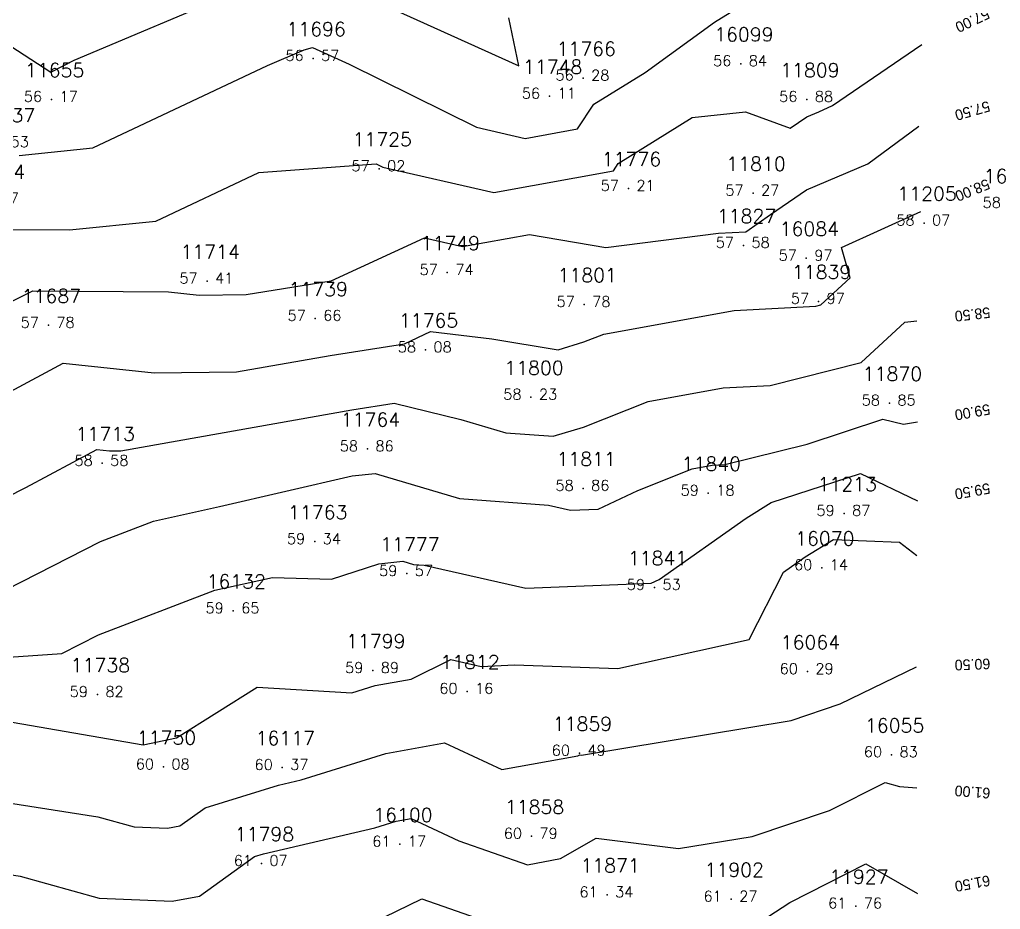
# Model space of a CAD drawing. Header units: millimetres. Extents: x 1412565 to 1412813, y 4931476 to 4931699.
# Drawn here: x 1412610.11 to 1412628.52, y 4931597.6 to 4931614.3 of the extents above; entities that cross this region are included whole.
import ezdxf
from ezdxf.enums import TextEntityAlignment as Align

# ---------------------------------------------------------------- set-up
doc = ezdxf.new("R2010")
doc.units = ezdxf.units.MM
for name, color, linetype in [('CIVIL', 50, 'Continuous'), ('CIVIL-DRAW', 80, 'Continuous'), ('CIVIL-NONAME', 130, 'Continuous'), ('CIVIL-TEXT', 240, 'Continuous'), ('CIVIL-Z', 50, 'Continuous'), ('Tcontours0', 7, 'Continuous'), ('Tcontours1', 7, 'Continuous'), ('Tcontours2', 7, 'Continuous')]:
    doc.layers.add(name, color=color, linetype=linetype)
doc.styles.add('CIVILCADMAIN', font='TXT.SHX')
doc.styles.add('MAVAT_HebTXT', font='hebtxt.shx')
doc.styles.get("Standard").update_dxf_attribs({"font": 'arial.ttf'})

# ---------------------------------------------------------------- blocks, each defined once
blk = doc.blocks.new('CIVIL-ZZ')
at = {"layer": 'CIVIL-DRAW'}
blk.add_point((0, 0), dxfattribs=at)
at = {"layer": 'CIVIL-NONAME'}
blk.add_attdef('NAME', text='', height=1.8, dxfattribs=at).set_placement((0, 2.1), align=Align.CENTER)
at = {"layer": 'CIVIL-TEXT', "flags": 8}
blk.add_attdef('TEXT', text='', height=2, dxfattribs=at).set_placement((0.2, -3.3), align=Align.CENTER)
at = {"layer": 'CIVIL-Z'}
blk.add_attdef('Z1', text='', height=1.6, dxfattribs=at).set_placement((-0.75, -0.225), align=Align.RIGHT)
blk.add_attdef('Z2', (0.75, -0.225), '', height=1.6, dxfattribs=at)

msp = doc.modelspace()

# ---------------------------------------------------------------- linework, layer by layer
at = {"layer": 'Tcontours0', "elevation": 60}
msp.add_lwpolyline([(1412609.824, 4931601.138), (1412612.428, 4931600.688), (1412613.054, 4931600.815), (1412614.567, 4931601.771), (1412616.35, 4931601.663), (1412616.784, 4931601.8), (1412617.461, 4931601.921), (1412618.204, 4931602.289), (1412618.778, 4931602.159), (1412619.404, 4931602.185), (1412621.34, 4931602.117), (1412623.805, 4931602.663), (1412624.449, 4931603.925), (1412624.859, 4931604.214), (1412625.388, 4931604.539), (1412626.627, 4931604.492), (1412626.953, 4931604.24)], dxfattribs=at)
at = {"layer": 'Tcontours1'}
for points, elevation in [([(1412615.527, 4931615.217), (1412619.484, 4931613.43), (1412619.293, 4931614.328)], 56), ([(1412589.013, 4931607.431), (1412590.188, 4931607.738), (1412592.456, 4931608.556), (1412593.339, 4931609.289), (1412594.296, 4931609.834), (1412596.203, 4931609.91), (1412596.651, 4931609.945), (1412597.415, 4931610.185), (1412599.224, 4931610.648), (1412599.907, 4931611.048), (1412600.856, 4931612.214), (1412602.535, 4931611.946), (1412603.051, 4931611.938), (1412605.122, 4931612.411), (1412605.157, 4931612.427), (1412605.176, 4931612.439), (1412607.081, 4931613.385), (1412608.076, 4931614.069), (1412608.593, 4931614.278), (1412609.08, 4931614.356), (1412610.699, 4931613.312), (1412611.134, 4931613.535), (1412614.259, 4931614.856)], 56), ([(1412609.839, 4931610.359), (1412611.048, 4931610.351), (1412612.665, 4931610.517), (1412614.601, 4931611.43), (1412616.805, 4931611.592), (1412616.93, 4931611.53), (1412619.012, 4931611.053), (1412621.257, 4931611.46), (1412621.348, 4931611.597), (1412622.738, 4931612.458), (1412623.736, 4931612.566), (1412624.579, 4931612.258), (1412624.889, 4931612.472), (1412625.112, 4931612.566), (1412625.373, 4931612.687), (1412627.051, 4931613.829)], 57), ([(1412609.941, 4931607.32), (1412610.928, 4931607.848), (1412612.637, 4931607.665), (1412614.182, 4931607.685), (1412615.938, 4931607.996), (1412617.336, 4931608.212), (1412617.826, 4931608.441), (1412618.973, 4931608.308), (1412620.221, 4931608.099), (1412620.706, 4931608.247), (1412621.076, 4931608.394), (1412623.527, 4931608.839), (1412625.059, 4931608.921), (1412625.155, 4931608.945), (1412625.704, 4931609.451), (1412625.543, 4931610.018), (1412627.028, 4931610.699)], 58), ([(1412609.854, 4931603.596), (1412611.63, 4931604.5), (1412612.626, 4931604.883), (1412613.865, 4931605.158), (1412616.351, 4931605.733), (1412616.786, 4931605.779), (1412618.371, 4931605.308), (1412620.037, 4931605.185), (1412620.455, 4931605.09), (1412620.97, 4931605.111), (1412621.718, 4931605.461), (1412622.74, 4931605.865), (1412623.114, 4931605.933), (1412623.348, 4931605.946), (1412624.895, 4931606.332), (1412626.315, 4931606.796), (1412626.707, 4931606.702), (1412626.966, 4931606.747)], 59), ([(1412608.568, 4931598.465), (1412610.119, 4931598.223), (1412611.606, 4931597.811), (1412612.972, 4931597.75), (1412613.486, 4931597.848), (1412614.52, 4931598.588), (1412614.689, 4931598.64), (1412616.78, 4931599.126), (1412617.182, 4931599.253), (1412617.462, 4931599.303), (1412618.355, 4931598.887), (1412619.646, 4931598.436), (1412620.262, 4931598.55), (1412620.932, 4931598.934), (1412622.483, 4931598.738), (1412623.864, 4931598.966), (1412625.317, 4931599.453), (1412626.358, 4931599.981), (1412626.632, 4931599.904), (1412626.953, 4931599.88)], 61)]:
    msp.add_lwpolyline(points, dxfattribs=dict(at, elevation=elevation))
at = {"layer": 'Tcontours2'}
for points, elevation in [([(1412610.099, 4931611.749), (1412611.487, 4931611.892), (1412614.761, 4931613.435), (1412615.453, 4931613.728), (1412615.609, 4931613.772), (1412616.296, 4931613.462), (1412618.689, 4931612.277), (1412619.601, 4931612.068), (1412620.585, 4931612.247), (1412620.891, 4931612.71), (1412621.853, 4931613.306), (1412623.155, 4931614.25), (1412626.954, 4931616.598)], 56.5), ([(1412608.663, 4931608.36), (1412610.359, 4931609.206), (1412612.905, 4931609.188), (1412613.478, 4931609.127), (1412614.361, 4931609.138), (1412615.96, 4931609.393), (1412617.713, 4931610.2), (1412618.423, 4931610.037), (1412619.68, 4931610.265), (1412621.118, 4931610.021), (1412623.233, 4931610.291), (1412623.746, 4931610.313), (1412624.209, 4931610.639), (1412624.884, 4931611.105), (1412626.036, 4931611.591), (1412626.991, 4931612.297)], 57.5), ([(1412608.808, 4931604.794), (1412610.229, 4931605.518), (1412611.559, 4931606.229), (1412611.795, 4931606.204), (1412612.008, 4931606.207), (1412616.346, 4931606.975), (1412617.143, 4931607.098), (1412618.394, 4931606.794), (1412619.241, 4931606.543), (1412620.13, 4931606.477), (1412620.697, 4931606.65), (1412621.908, 4931607.129), (1412623.321, 4931607.386), (1412624.203, 4931607.433), (1412625.911, 4931607.86), (1412626.732, 4931608.617), (1412626.957, 4931608.646)], 58.5), ([(1412609.719, 4931602.32), (1412610.9, 4931602.397), (1412611.593, 4931602.75), (1412613.775, 4931603.588), (1412614.86, 4931603.829), (1412615.967, 4931603.796), (1412616.853, 4931604.083), (1412617.307, 4931604.131), (1412617.502, 4931604.073), (1412617.706, 4931604.058), (1412619.617, 4931603.624), (1412621.97, 4931603.723), (1412622.117, 4931603.792), (1412623.75, 4931604.943), (1412624.223, 4931605.234), (1412625.898, 4931605.781), (1412626.966, 4931605.263)], 59.5), ([(1412608.62, 4931599.798), (1412611.581, 4931599.336), (1412612.26, 4931599.147), (1412612.884, 4931599.119), (1412613.118, 4931599.164), (1412613.591, 4931599.502), (1412614.968, 4931599.926), (1412615.399, 4931600.026), (1412616.983, 4931600.526), (1412618.086, 4931600.724), (1412619.163, 4931600.222), (1412620.59, 4931600.478), (1412620.626, 4931600.499), (1412620.657, 4931600.495), (1412624.594, 4931601.145), (1412625.514, 4931601.453), (1412626.951, 4931602.153)], 60.5), ([(1412608.656, 4931597.111), (1412610.951, 4931596.475), (1412613.06, 4931596.38), (1412613.841, 4931596.504), (1412614.68, 4931596.575), (1412615.255, 4931596.756), (1412615.87, 4931596.945), (1412616.248, 4931597.108), (1412617.661, 4931597.796), (1412619.469, 4931597.164), (1412620.883, 4931597.426), (1412621.403, 4931597.412), (1412621.727, 4931597.408), (1412623.742, 4931597.188), (1412624.568, 4931597.729), (1412625.997, 4931598.454), (1412626.967, 4931597.895)], 61.5)]:
    msp.add_lwpolyline(points, dxfattribs=dict(at, elevation=elevation))

# ---------------------------------------------------------------- block references
at = {"layer": 'CIVIL'}
ref = msp.add_blockref('CIVIL-ZZ', (1412615.62, 4931613.57, 56.57), dxfattribs=dict(at, xscale=0.2, yscale=0.2))
ref.add_attrib('Z2', '57', (1412615.77, 4931613.525), dxfattribs={"layer": 'CIVIL-Z', "height": 0.2, "style": 'CIVILCADMAIN'})
ref.add_attrib('Z1', '56', (1412615.1, 4931613.525), dxfattribs={"layer": 'CIVIL-Z', "height": 0.2, "style": 'CIVILCADMAIN'})
ref.add_attrib('NAME', '11696', (1412615.12, 4931613.99), dxfattribs={"layer": 'CIVIL-NONAME', "height": 0.26, "style": 'CIVILCADMAIN'})
ref = msp.add_blockref('CIVIL-ZZ', (1412623.65, 4931613.47, 56.84), dxfattribs=dict(at, xscale=0.2, yscale=0.2))
ref.add_attrib('Z2', '84', (1412623.8, 4931613.425), dxfattribs={"layer": 'CIVIL-Z', "height": 0.2, "style": 'CIVILCADMAIN'})
ref.add_attrib('Z1', '56', (1412623.13, 4931613.425), dxfattribs={"layer": 'CIVIL-Z', "height": 0.2, "style": 'CIVILCADMAIN'})
ref.add_attrib('NAME', '16099', (1412623.15, 4931613.89), dxfattribs={"layer": 'CIVIL-NONAME', "height": 0.26, "style": 'CIVILCADMAIN'})
ref = msp.add_blockref('CIVIL-ZZ', (1412620.69, 4931613.2, 56.28), dxfattribs=dict(at, xscale=0.2, yscale=0.2))
ref.add_attrib('Z2', '28', (1412620.84, 4931613.155), dxfattribs={"layer": 'CIVIL-Z', "height": 0.2, "style": 'CIVILCADMAIN'})
ref.add_attrib('Z1', '56', (1412620.17, 4931613.155), dxfattribs={"layer": 'CIVIL-Z', "height": 0.2, "style": 'CIVILCADMAIN'})
ref.add_attrib('NAME', '11766', (1412620.19, 4931613.62), dxfattribs={"layer": 'CIVIL-NONAME', "height": 0.26, "style": 'CIVILCADMAIN'})
ref = msp.add_blockref('CIVIL-ZZ', (1412620.06, 4931612.86, 56.11), dxfattribs=dict(at, xscale=0.2, yscale=0.2))
ref.add_attrib('Z2', '11', (1412620.21, 4931612.815), dxfattribs={"layer": 'CIVIL-Z', "height": 0.2, "style": 'CIVILCADMAIN'})
ref.add_attrib('Z1', '56', (1412619.54, 4931612.815), dxfattribs={"layer": 'CIVIL-Z', "height": 0.2, "style": 'CIVILCADMAIN'})
ref.add_attrib('NAME', '11748', (1412619.56, 4931613.28), dxfattribs={"layer": 'CIVIL-NONAME', "height": 0.26, "style": 'CIVILCADMAIN'})
ref = msp.add_blockref('CIVIL-ZZ', (1412610.71, 4931612.8, 56.17), dxfattribs=dict(at, xscale=0.2, yscale=0.2))
ref.add_attrib('Z2', '17', (1412610.86, 4931612.755), dxfattribs={"layer": 'CIVIL-Z', "height": 0.2, "style": 'CIVILCADMAIN'})
ref.add_attrib('Z1', '56', (1412610.19, 4931612.755), dxfattribs={"layer": 'CIVIL-Z', "height": 0.2, "style": 'CIVILCADMAIN'})
ref.add_attrib('NAME', '11655', (1412610.21, 4931613.22), dxfattribs={"layer": 'CIVIL-NONAME', "height": 0.26, "style": 'CIVILCADMAIN'})
ref = msp.add_blockref('CIVIL-ZZ', (1412624.89, 4931612.8, 56.88), dxfattribs=dict(at, xscale=0.2, yscale=0.2))
ref.add_attrib('Z2', '88', (1412625.04, 4931612.755), dxfattribs={"layer": 'CIVIL-Z', "height": 0.2, "style": 'CIVILCADMAIN'})
ref.add_attrib('Z1', '56', (1412624.37, 4931612.755), dxfattribs={"layer": 'CIVIL-Z', "height": 0.2, "style": 'CIVILCADMAIN'})
ref.add_attrib('NAME', '11809', (1412624.39, 4931613.22), dxfattribs={"layer": 'CIVIL-NONAME', "height": 0.26, "style": 'CIVILCADMAIN'})
ref = msp.add_blockref('CIVIL-ZZ', (1412609.79, 4931611.95, 56.53), dxfattribs=dict(at, xscale=0.2, yscale=0.2))
ref.add_attrib('Z2', '53', (1412609.94, 4931611.905), dxfattribs={"layer": 'CIVIL-Z', "height": 0.2, "style": 'CIVILCADMAIN'})
ref.add_attrib('Z1', '56', (1412609.27, 4931611.905), dxfattribs={"layer": 'CIVIL-Z', "height": 0.2, "style": 'CIVILCADMAIN'})
ref.add_attrib('NAME', '11637', (1412609.29, 4931612.37), dxfattribs={"layer": 'CIVIL-NONAME', "height": 0.26, "style": 'CIVILCADMAIN'})
ref = msp.add_blockref('CIVIL-ZZ', (1412616.86, 4931611.5, 57.02), dxfattribs=dict(at, xscale=0.2, yscale=0.2))
ref.add_attrib('Z2', '02', (1412617.01, 4931611.455), dxfattribs={"layer": 'CIVIL-Z', "height": 0.2, "style": 'CIVILCADMAIN'})
ref.add_attrib('Z1', '57', (1412616.34, 4931611.455), dxfattribs={"layer": 'CIVIL-Z', "height": 0.2, "style": 'CIVILCADMAIN'})
ref.add_attrib('NAME', '11725', (1412616.36, 4931611.92), dxfattribs={"layer": 'CIVIL-NONAME', "height": 0.26, "style": 'CIVILCADMAIN'})
ref = msp.add_blockref('CIVIL-ZZ', (1412621.54, 4931611.13, 57.21), dxfattribs=dict(at, xscale=0.2, yscale=0.2))
ref.add_attrib('Z2', '21', (1412621.69, 4931611.085), dxfattribs={"layer": 'CIVIL-Z', "height": 0.2, "style": 'CIVILCADMAIN'})
ref.add_attrib('Z1', '57', (1412621.02, 4931611.085), dxfattribs={"layer": 'CIVIL-Z', "height": 0.2, "style": 'CIVILCADMAIN'})
ref.add_attrib('NAME', '11776', (1412621.04, 4931611.55), dxfattribs={"layer": 'CIVIL-NONAME', "height": 0.26, "style": 'CIVILCADMAIN'})
ref = msp.add_blockref('CIVIL-ZZ', (1412623.88, 4931611.04, 57.27), dxfattribs=dict(at, xscale=0.2, yscale=0.2))
ref.add_attrib('Z2', '27', (1412624.03, 4931610.995), dxfattribs={"layer": 'CIVIL-Z', "height": 0.2, "style": 'CIVILCADMAIN'})
ref.add_attrib('Z1', '57', (1412623.36, 4931610.995), dxfattribs={"layer": 'CIVIL-Z', "height": 0.2, "style": 'CIVILCADMAIN'})
ref.add_attrib('NAME', '11810', (1412623.38, 4931611.46), dxfattribs={"layer": 'CIVIL-NONAME', "height": 0.26, "style": 'CIVILCADMAIN'})
ref = msp.add_blockref('CIVIL-ZZ', (1412609.6, 4931610.89, 56.77), dxfattribs=dict(at, xscale=0.2, yscale=0.2))
ref.add_attrib('Z2', '77', (1412609.75, 4931610.845), dxfattribs={"layer": 'CIVIL-Z', "height": 0.2, "style": 'CIVILCADMAIN'})
ref.add_attrib('Z1', '56', (1412609.08, 4931610.845), dxfattribs={"layer": 'CIVIL-Z', "height": 0.2, "style": 'CIVILCADMAIN'})
ref.add_attrib('NAME', '11654', (1412609.1, 4931611.31), dxfattribs={"layer": 'CIVIL-NONAME', "height": 0.26, "style": 'CIVILCADMAIN'})
ref = msp.add_blockref('CIVIL-ZZ', (1412628.71, 4931610.81, 58.03), dxfattribs=dict(at, xscale=0.2, yscale=0.2))
ref.add_attrib('Z2', '03', (1412628.86, 4931610.765), dxfattribs={"layer": 'CIVIL-Z', "height": 0.2, "style": 'CIVILCADMAIN'})
ref.add_attrib('Z1', '58', (1412628.19, 4931610.765), dxfattribs={"layer": 'CIVIL-Z', "height": 0.2, "style": 'CIVILCADMAIN'})
ref.add_attrib('NAME', '16065', (1412628.21, 4931611.23), dxfattribs={"layer": 'CIVIL-NONAME', "height": 0.26, "style": 'CIVILCADMAIN'})
ref = msp.add_blockref('CIVIL-ZZ', (1412627.09, 4931610.48, 58.07), dxfattribs=dict(at, xscale=0.2, yscale=0.2))
ref.add_attrib('Z2', '07', (1412627.24, 4931610.435), dxfattribs={"layer": 'CIVIL-Z', "height": 0.2, "style": 'CIVILCADMAIN'})
ref.add_attrib('Z1', '58', (1412626.57, 4931610.435), dxfattribs={"layer": 'CIVIL-Z', "height": 0.2, "style": 'CIVILCADMAIN'})
ref.add_attrib('NAME', '11205', (1412626.59, 4931610.9), dxfattribs={"layer": 'CIVIL-NONAME', "height": 0.26, "style": 'CIVILCADMAIN'})
ref = msp.add_blockref('CIVIL-ZZ', (1412623.7, 4931610.06, 57.58), dxfattribs=dict(at, xscale=0.2, yscale=0.2))
ref.add_attrib('Z2', '58', (1412623.85, 4931610.015), dxfattribs={"layer": 'CIVIL-Z', "height": 0.2, "style": 'CIVILCADMAIN'})
ref.add_attrib('Z1', '57', (1412623.18, 4931610.015), dxfattribs={"layer": 'CIVIL-Z', "height": 0.2, "style": 'CIVILCADMAIN'})
ref.add_attrib('NAME', '11827', (1412623.2, 4931610.48), dxfattribs={"layer": 'CIVIL-NONAME', "height": 0.26, "style": 'CIVILCADMAIN'})
ref = msp.add_blockref('CIVIL-ZZ', (1412624.88, 4931609.82, 57.97), dxfattribs=dict(at, xscale=0.2, yscale=0.2))
ref.add_attrib('Z2', '97', (1412625.03, 4931609.775), dxfattribs={"layer": 'CIVIL-Z', "height": 0.2, "style": 'CIVILCADMAIN'})
ref.add_attrib('Z1', '57', (1412624.36, 4931609.775), dxfattribs={"layer": 'CIVIL-Z', "height": 0.2, "style": 'CIVILCADMAIN'})
ref.add_attrib('NAME', '16084', (1412624.38, 4931610.24), dxfattribs={"layer": 'CIVIL-NONAME', "height": 0.26, "style": 'CIVILCADMAIN'})
ref = msp.add_blockref('CIVIL-ZZ', (1412618.14, 4931609.55, 57.74), dxfattribs=dict(at, xscale=0.2, yscale=0.2))
ref.add_attrib('Z2', '74', (1412618.29, 4931609.505), dxfattribs={"layer": 'CIVIL-Z', "height": 0.2, "style": 'CIVILCADMAIN'})
ref.add_attrib('Z1', '57', (1412617.62, 4931609.505), dxfattribs={"layer": 'CIVIL-Z', "height": 0.2, "style": 'CIVILCADMAIN'})
ref.add_attrib('NAME', '11749', (1412617.64, 4931609.97), dxfattribs={"layer": 'CIVIL-NONAME', "height": 0.26, "style": 'CIVILCADMAIN'})
ref = msp.add_blockref('CIVIL-ZZ', (1412613.63, 4931609.39, 57.41), dxfattribs=dict(at, xscale=0.2, yscale=0.2))
ref.add_attrib('Z2', '41', (1412613.78, 4931609.345), dxfattribs={"layer": 'CIVIL-Z', "height": 0.2, "style": 'CIVILCADMAIN'})
ref.add_attrib('Z1', '57', (1412613.11, 4931609.345), dxfattribs={"layer": 'CIVIL-Z', "height": 0.2, "style": 'CIVILCADMAIN'})
ref.add_attrib('NAME', '11714', (1412613.13, 4931609.81), dxfattribs={"layer": 'CIVIL-NONAME', "height": 0.26, "style": 'CIVILCADMAIN'})
ref = msp.add_blockref('CIVIL-ZZ', (1412625.11, 4931609.01, 57.97), dxfattribs=dict(at, xscale=0.2, yscale=0.2))
ref.add_attrib('Z2', '97', (1412625.26, 4931608.965), dxfattribs={"layer": 'CIVIL-Z', "height": 0.2, "style": 'CIVILCADMAIN'})
ref.add_attrib('Z1', '57', (1412624.59, 4931608.965), dxfattribs={"layer": 'CIVIL-Z', "height": 0.2, "style": 'CIVILCADMAIN'})
ref.add_attrib('NAME', '11839', (1412624.61, 4931609.43), dxfattribs={"layer": 'CIVIL-NONAME', "height": 0.26, "style": 'CIVILCADMAIN'})
ref = msp.add_blockref('CIVIL-ZZ', (1412620.71, 4931608.95, 57.78), dxfattribs=dict(at, xscale=0.2, yscale=0.2))
ref.add_attrib('Z2', '78', (1412620.86, 4931608.905), dxfattribs={"layer": 'CIVIL-Z', "height": 0.2, "style": 'CIVILCADMAIN'})
ref.add_attrib('Z1', '57', (1412620.19, 4931608.905), dxfattribs={"layer": 'CIVIL-Z', "height": 0.2, "style": 'CIVILCADMAIN'})
ref.add_attrib('NAME', '11801', (1412620.21, 4931609.37), dxfattribs={"layer": 'CIVIL-NONAME', "height": 0.26, "style": 'CIVILCADMAIN'})
ref = msp.add_blockref('CIVIL-ZZ', (1412615.66, 4931608.69, 57.66), dxfattribs=dict(at, xscale=0.2, yscale=0.2))
ref.add_attrib('Z2', '66', (1412615.81, 4931608.645), dxfattribs={"layer": 'CIVIL-Z', "height": 0.2, "style": 'CIVILCADMAIN'})
ref.add_attrib('Z1', '57', (1412615.14, 4931608.645), dxfattribs={"layer": 'CIVIL-Z', "height": 0.2, "style": 'CIVILCADMAIN'})
ref.add_attrib('NAME', '11739', (1412615.16, 4931609.11), dxfattribs={"layer": 'CIVIL-NONAME', "height": 0.26, "style": 'CIVILCADMAIN'})
ref = msp.add_blockref('CIVIL-ZZ', (1412610.65, 4931608.56, 57.78), dxfattribs=dict(at, xscale=0.2, yscale=0.2))
ref.add_attrib('Z2', '78', (1412610.8, 4931608.515), dxfattribs={"layer": 'CIVIL-Z', "height": 0.2, "style": 'CIVILCADMAIN'})
ref.add_attrib('Z1', '57', (1412610.13, 4931608.515), dxfattribs={"layer": 'CIVIL-Z', "height": 0.2, "style": 'CIVILCADMAIN'})
ref.add_attrib('NAME', '11687', (1412610.15, 4931608.98), dxfattribs={"layer": 'CIVIL-NONAME', "height": 0.26, "style": 'CIVILCADMAIN'})
ref = msp.add_blockref('CIVIL-ZZ', (1412617.73, 4931608.1, 58.08), dxfattribs=dict(at, xscale=0.2, yscale=0.2))
ref.add_attrib('Z2', '08', (1412617.88, 4931608.055), dxfattribs={"layer": 'CIVIL-Z', "height": 0.2, "style": 'CIVILCADMAIN'})
ref.add_attrib('Z1', '58', (1412617.21, 4931608.055), dxfattribs={"layer": 'CIVIL-Z', "height": 0.2, "style": 'CIVILCADMAIN'})
ref.add_attrib('NAME', '11765', (1412617.23, 4931608.52), dxfattribs={"layer": 'CIVIL-NONAME', "height": 0.26, "style": 'CIVILCADMAIN'})
ref = msp.add_blockref('CIVIL-ZZ', (1412619.71, 4931607.21, 58.23), dxfattribs=dict(at, xscale=0.2, yscale=0.2))
ref.add_attrib('Z2', '23', (1412619.86, 4931607.165), dxfattribs={"layer": 'CIVIL-Z', "height": 0.2, "style": 'CIVILCADMAIN'})
ref.add_attrib('Z1', '58', (1412619.19, 4931607.165), dxfattribs={"layer": 'CIVIL-Z', "height": 0.2, "style": 'CIVILCADMAIN'})
ref.add_attrib('NAME', '11800', (1412619.21, 4931607.63), dxfattribs={"layer": 'CIVIL-NONAME', "height": 0.26, "style": 'CIVILCADMAIN'})
ref = msp.add_blockref('CIVIL-ZZ', (1412626.44, 4931607.1, 58.85), dxfattribs=dict(at, xscale=0.2, yscale=0.2))
ref.add_attrib('Z2', '85', (1412626.59, 4931607.055), dxfattribs={"layer": 'CIVIL-Z', "height": 0.2, "style": 'CIVILCADMAIN'})
ref.add_attrib('Z1', '58', (1412625.92, 4931607.055), dxfattribs={"layer": 'CIVIL-Z', "height": 0.2, "style": 'CIVILCADMAIN'})
ref.add_attrib('NAME', '11870', (1412625.94, 4931607.52), dxfattribs={"layer": 'CIVIL-NONAME', "height": 0.26, "style": 'CIVILCADMAIN'})
ref = msp.add_blockref('CIVIL-ZZ', (1412616.64, 4931606.24, 58.86), dxfattribs=dict(at, xscale=0.2, yscale=0.2))
ref.add_attrib('Z2', '86', (1412616.79, 4931606.195), dxfattribs={"layer": 'CIVIL-Z', "height": 0.2, "style": 'CIVILCADMAIN'})
ref.add_attrib('Z1', '58', (1412616.12, 4931606.195), dxfattribs={"layer": 'CIVIL-Z', "height": 0.2, "style": 'CIVILCADMAIN'})
ref.add_attrib('NAME', '11764', (1412616.14, 4931606.66), dxfattribs={"layer": 'CIVIL-NONAME', "height": 0.26, "style": 'CIVILCADMAIN'})
ref = msp.add_blockref('CIVIL-ZZ', (1412611.66, 4931605.97, 58.58), dxfattribs=dict(at, xscale=0.2, yscale=0.2))
ref.add_attrib('Z2', '58', (1412611.81, 4931605.925), dxfattribs={"layer": 'CIVIL-Z', "height": 0.2, "style": 'CIVILCADMAIN'})
ref.add_attrib('Z1', '58', (1412611.14, 4931605.925), dxfattribs={"layer": 'CIVIL-Z', "height": 0.2, "style": 'CIVILCADMAIN'})
ref.add_attrib('NAME', '11713', (1412611.16, 4931606.39), dxfattribs={"layer": 'CIVIL-NONAME', "height": 0.26, "style": 'CIVILCADMAIN'})
ref = msp.add_blockref('CIVIL-ZZ', (1412620.69, 4931605.5, 58.86), dxfattribs=dict(at, xscale=0.2, yscale=0.2))
ref.add_attrib('Z2', '86', (1412620.84, 4931605.455), dxfattribs={"layer": 'CIVIL-Z', "height": 0.2, "style": 'CIVILCADMAIN'})
ref.add_attrib('Z1', '58', (1412620.17, 4931605.455), dxfattribs={"layer": 'CIVIL-Z', "height": 0.2, "style": 'CIVILCADMAIN'})
ref.add_attrib('NAME', '11811', (1412620.19, 4931605.92), dxfattribs={"layer": 'CIVIL-NONAME', "height": 0.26, "style": 'CIVILCADMAIN'})
ref = msp.add_blockref('CIVIL-ZZ', (1412623.04, 4931605.41, 59.18), dxfattribs=dict(at, xscale=0.2, yscale=0.2))
ref.add_attrib('Z2', '18', (1412623.19, 4931605.365), dxfattribs={"layer": 'CIVIL-Z', "height": 0.2, "style": 'CIVILCADMAIN'})
ref.add_attrib('Z1', '59', (1412622.52, 4931605.365), dxfattribs={"layer": 'CIVIL-Z', "height": 0.2, "style": 'CIVILCADMAIN'})
ref.add_attrib('NAME', '11840', (1412622.54, 4931605.83), dxfattribs={"layer": 'CIVIL-NONAME', "height": 0.26, "style": 'CIVILCADMAIN'})
ref = msp.add_blockref('CIVIL-ZZ', (1412625.59, 4931605.03, 59.87), dxfattribs=dict(at, xscale=0.2, yscale=0.2))
ref.add_attrib('Z2', '87', (1412625.74, 4931604.985), dxfattribs={"layer": 'CIVIL-Z', "height": 0.2, "style": 'CIVILCADMAIN'})
ref.add_attrib('Z1', '59', (1412625.07, 4931604.985), dxfattribs={"layer": 'CIVIL-Z', "height": 0.2, "style": 'CIVILCADMAIN'})
ref.add_attrib('NAME', '11213', (1412625.09, 4931605.45), dxfattribs={"layer": 'CIVIL-NONAME', "height": 0.26, "style": 'CIVILCADMAIN'})
ref = msp.add_blockref('CIVIL-ZZ', (1412615.65, 4931604.5, 59.34), dxfattribs=dict(at, xscale=0.2, yscale=0.2))
ref.add_attrib('Z2', '34', (1412615.8, 4931604.455), dxfattribs={"layer": 'CIVIL-Z', "height": 0.2, "style": 'CIVILCADMAIN'})
ref.add_attrib('Z1', '59', (1412615.13, 4931604.455), dxfattribs={"layer": 'CIVIL-Z', "height": 0.2, "style": 'CIVILCADMAIN'})
ref.add_attrib('NAME', '11763', (1412615.15, 4931604.92), dxfattribs={"layer": 'CIVIL-NONAME', "height": 0.26, "style": 'CIVILCADMAIN'})
ref = msp.add_blockref('CIVIL-ZZ', (1412617.38, 4931603.9, 59.57), dxfattribs=dict(at, xscale=0.2, yscale=0.2))
ref.add_attrib('Z2', '57', (1412617.53, 4931603.855), dxfattribs={"layer": 'CIVIL-Z', "height": 0.2, "style": 'CIVILCADMAIN'})
ref.add_attrib('Z1', '59', (1412616.86, 4931603.855), dxfattribs={"layer": 'CIVIL-Z', "height": 0.2, "style": 'CIVILCADMAIN'})
ref.add_attrib('NAME', '11777', (1412616.88, 4931604.32), dxfattribs={"layer": 'CIVIL-NONAME', "height": 0.26, "style": 'CIVILCADMAIN'})
ref = msp.add_blockref('CIVIL-ZZ', (1412625.17, 4931604.01, 60.14), dxfattribs=dict(at, xscale=0.2, yscale=0.2))
ref.add_attrib('Z2', '14', (1412625.32, 4931603.965), dxfattribs={"layer": 'CIVIL-Z', "height": 0.2, "style": 'CIVILCADMAIN'})
ref.add_attrib('Z1', '60', (1412624.65, 4931603.965), dxfattribs={"layer": 'CIVIL-Z', "height": 0.2, "style": 'CIVILCADMAIN'})
ref.add_attrib('NAME', '16070', (1412624.67, 4931604.43), dxfattribs={"layer": 'CIVIL-NONAME', "height": 0.26, "style": 'CIVILCADMAIN'})
ref = msp.add_blockref('CIVIL-ZZ', (1412622.03, 4931603.64, 59.53), dxfattribs=dict(at, xscale=0.2, yscale=0.2))
ref.add_attrib('Z2', '53', (1412622.18, 4931603.595), dxfattribs={"layer": 'CIVIL-Z', "height": 0.2, "style": 'CIVILCADMAIN'})
ref.add_attrib('Z1', '59', (1412621.51, 4931603.595), dxfattribs={"layer": 'CIVIL-Z', "height": 0.2, "style": 'CIVILCADMAIN'})
ref.add_attrib('NAME', '11841', (1412621.53, 4931604.06), dxfattribs={"layer": 'CIVIL-NONAME', "height": 0.26, "style": 'CIVILCADMAIN'})
ref = msp.add_blockref('CIVIL-ZZ', (1412614.12, 4931603.2, 59.65), dxfattribs=dict(at, xscale=0.2, yscale=0.2))
ref.add_attrib('Z2', '65', (1412614.27, 4931603.155), dxfattribs={"layer": 'CIVIL-Z', "height": 0.2, "style": 'CIVILCADMAIN'})
ref.add_attrib('Z1', '59', (1412613.6, 4931603.155), dxfattribs={"layer": 'CIVIL-Z', "height": 0.2, "style": 'CIVILCADMAIN'})
ref.add_attrib('NAME', '16132', (1412613.62, 4931603.62), dxfattribs={"layer": 'CIVIL-NONAME', "height": 0.26, "style": 'CIVILCADMAIN'})
ref = msp.add_blockref('CIVIL-ZZ', (1412616.74, 4931602.08, 59.89), dxfattribs=dict(at, xscale=0.2, yscale=0.2))
ref.add_attrib('Z2', '89', (1412616.89, 4931602.035), dxfattribs={"layer": 'CIVIL-Z', "height": 0.2, "style": 'CIVILCADMAIN'})
ref.add_attrib('Z1', '59', (1412616.22, 4931602.035), dxfattribs={"layer": 'CIVIL-Z', "height": 0.2, "style": 'CIVILCADMAIN'})
ref.add_attrib('NAME', '11799', (1412616.24, 4931602.5), dxfattribs={"layer": 'CIVIL-NONAME', "height": 0.26, "style": 'CIVILCADMAIN'})
ref = msp.add_blockref('CIVIL-ZZ', (1412624.9, 4931602.06, 60.29), dxfattribs=dict(at, xscale=0.2, yscale=0.2))
ref.add_attrib('Z2', '29', (1412625.05, 4931602.015), dxfattribs={"layer": 'CIVIL-Z', "height": 0.2, "style": 'CIVILCADMAIN'})
ref.add_attrib('Z1', '60', (1412624.38, 4931602.015), dxfattribs={"layer": 'CIVIL-Z', "height": 0.2, "style": 'CIVILCADMAIN'})
ref.add_attrib('NAME', '16064', (1412624.4, 4931602.48), dxfattribs={"layer": 'CIVIL-NONAME', "height": 0.26, "style": 'CIVILCADMAIN'})
ref = msp.add_blockref('CIVIL-ZZ', (1412611.57, 4931601.63, 59.82), dxfattribs=dict(at, xscale=0.2, yscale=0.2))
ref.add_attrib('Z2', '82', (1412611.72, 4931601.585), dxfattribs={"layer": 'CIVIL-Z', "height": 0.2, "style": 'CIVILCADMAIN'})
ref.add_attrib('Z1', '59', (1412611.05, 4931601.585), dxfattribs={"layer": 'CIVIL-Z', "height": 0.2, "style": 'CIVILCADMAIN'})
ref.add_attrib('NAME', '11738', (1412611.07, 4931602.05), dxfattribs={"layer": 'CIVIL-NONAME', "height": 0.26, "style": 'CIVILCADMAIN'})
ref = msp.add_blockref('CIVIL-ZZ', (1412618.51, 4931601.69, 60.16), dxfattribs=dict(at, xscale=0.2, yscale=0.2))
ref.add_attrib('Z2', '16', (1412618.66, 4931601.645), dxfattribs={"layer": 'CIVIL-Z', "height": 0.2, "style": 'CIVILCADMAIN'})
ref.add_attrib('Z1', '60', (1412617.99, 4931601.645), dxfattribs={"layer": 'CIVIL-Z', "height": 0.2, "style": 'CIVILCADMAIN'})
ref.add_attrib('NAME', '11812', (1412618.01, 4931602.11), dxfattribs={"layer": 'CIVIL-NONAME', "height": 0.26, "style": 'CIVILCADMAIN'})
ref = msp.add_blockref('CIVIL-ZZ', (1412620.62, 4931600.53, 60.49), dxfattribs=dict(at, xscale=0.2, yscale=0.2))
ref.add_attrib('Z2', '49', (1412620.77, 4931600.485), dxfattribs={"layer": 'CIVIL-Z', "height": 0.2, "style": 'CIVILCADMAIN'})
ref.add_attrib('Z1', '60', (1412620.1, 4931600.485), dxfattribs={"layer": 'CIVIL-Z', "height": 0.2, "style": 'CIVILCADMAIN'})
ref.add_attrib('NAME', '11859', (1412620.12, 4931600.95), dxfattribs={"layer": 'CIVIL-NONAME', "height": 0.26, "style": 'CIVILCADMAIN'})
ref = msp.add_blockref('CIVIL-ZZ', (1412626.48, 4931600.5, 60.83), dxfattribs=dict(at, xscale=0.2, yscale=0.2))
ref.add_attrib('Z2', '83', (1412626.63, 4931600.455), dxfattribs={"layer": 'CIVIL-Z', "height": 0.2, "style": 'CIVILCADMAIN'})
ref.add_attrib('Z1', '60', (1412625.96, 4931600.455), dxfattribs={"layer": 'CIVIL-Z', "height": 0.2, "style": 'CIVILCADMAIN'})
ref.add_attrib('NAME', '16055', (1412625.98, 4931600.92), dxfattribs={"layer": 'CIVIL-NONAME', "height": 0.26, "style": 'CIVILCADMAIN'})
ref = msp.add_blockref('CIVIL-ZZ', (1412612.81, 4931600.27, 60.08), dxfattribs=dict(at, xscale=0.2, yscale=0.2))
ref.add_attrib('Z2', '08', (1412612.96, 4931600.225), dxfattribs={"layer": 'CIVIL-Z', "height": 0.2, "style": 'CIVILCADMAIN'})
ref.add_attrib('Z1', '60', (1412612.29, 4931600.225), dxfattribs={"layer": 'CIVIL-Z', "height": 0.2, "style": 'CIVILCADMAIN'})
ref.add_attrib('NAME', '11750', (1412612.31, 4931600.69), dxfattribs={"layer": 'CIVIL-NONAME', "height": 0.26, "style": 'CIVILCADMAIN'})
ref = msp.add_blockref('CIVIL-ZZ', (1412615.04, 4931600.26, 60.37), dxfattribs=dict(at, xscale=0.2, yscale=0.2))
ref.add_attrib('Z2', '37', (1412615.19, 4931600.215), dxfattribs={"layer": 'CIVIL-Z', "height": 0.2, "style": 'CIVILCADMAIN'})
ref.add_attrib('Z1', '60', (1412614.52, 4931600.215), dxfattribs={"layer": 'CIVIL-Z', "height": 0.2, "style": 'CIVILCADMAIN'})
ref.add_attrib('NAME', '16117', (1412614.54, 4931600.68), dxfattribs={"layer": 'CIVIL-NONAME', "height": 0.26, "style": 'CIVILCADMAIN'})
ref = msp.add_blockref('CIVIL-ZZ', (1412619.72, 4931598.97, 60.79), dxfattribs=dict(at, xscale=0.2, yscale=0.2))
ref.add_attrib('Z2', '79', (1412619.87, 4931598.925), dxfattribs={"layer": 'CIVIL-Z', "height": 0.2, "style": 'CIVILCADMAIN'})
ref.add_attrib('Z1', '60', (1412619.2, 4931598.925), dxfattribs={"layer": 'CIVIL-Z', "height": 0.2, "style": 'CIVILCADMAIN'})
ref.add_attrib('NAME', '11858', (1412619.22, 4931599.39), dxfattribs={"layer": 'CIVIL-NONAME', "height": 0.26, "style": 'CIVILCADMAIN'})
ref = msp.add_blockref('CIVIL-ZZ', (1412617.25, 4931598.82, 61.17), dxfattribs=dict(at, xscale=0.2, yscale=0.2))
ref.add_attrib('Z2', '17', (1412617.4, 4931598.775), dxfattribs={"layer": 'CIVIL-Z', "height": 0.2, "style": 'CIVILCADMAIN'})
ref.add_attrib('Z1', '61', (1412616.73, 4931598.775), dxfattribs={"layer": 'CIVIL-Z', "height": 0.2, "style": 'CIVILCADMAIN'})
ref.add_attrib('NAME', '16100', (1412616.75, 4931599.24), dxfattribs={"layer": 'CIVIL-NONAME', "height": 0.26, "style": 'CIVILCADMAIN'})
ref = msp.add_blockref('CIVIL-ZZ', (1412614.65, 4931598.46, 61.07), dxfattribs=dict(at, xscale=0.2, yscale=0.2))
ref.add_attrib('Z2', '07', (1412614.8, 4931598.415), dxfattribs={"layer": 'CIVIL-Z', "height": 0.2, "style": 'CIVILCADMAIN'})
ref.add_attrib('Z1', '61', (1412614.13, 4931598.415), dxfattribs={"layer": 'CIVIL-Z', "height": 0.2, "style": 'CIVILCADMAIN'})
ref.add_attrib('NAME', '11798', (1412614.15, 4931598.88), dxfattribs={"layer": 'CIVIL-NONAME', "height": 0.26, "style": 'CIVILCADMAIN'})
ref = msp.add_blockref('CIVIL-ZZ', (1412621.14, 4931597.87, 61.34), dxfattribs=dict(at, xscale=0.2, yscale=0.2))
ref.add_attrib('Z2', '34', (1412621.29, 4931597.825), dxfattribs={"layer": 'CIVIL-Z', "height": 0.2, "style": 'CIVILCADMAIN'})
ref.add_attrib('Z1', '61', (1412620.62, 4931597.825), dxfattribs={"layer": 'CIVIL-Z', "height": 0.2, "style": 'CIVILCADMAIN'})
ref.add_attrib('NAME', '11871', (1412620.64, 4931598.29), dxfattribs={"layer": 'CIVIL-NONAME', "height": 0.26, "style": 'CIVILCADMAIN'})
ref = msp.add_blockref('CIVIL-ZZ', (1412623.47, 4931597.79, 61.27), dxfattribs=dict(at, xscale=0.2, yscale=0.2))
ref.add_attrib('Z2', '27', (1412623.62, 4931597.745), dxfattribs={"layer": 'CIVIL-Z', "height": 0.2, "style": 'CIVILCADMAIN'})
ref.add_attrib('Z1', '61', (1412622.95, 4931597.745), dxfattribs={"layer": 'CIVIL-Z', "height": 0.2, "style": 'CIVILCADMAIN'})
ref.add_attrib('NAME', '11902', (1412622.97, 4931598.21), dxfattribs={"layer": 'CIVIL-NONAME', "height": 0.26, "style": 'CIVILCADMAIN'})
ref = msp.add_blockref('CIVIL-ZZ', (1412625.81, 4931597.66, 61.76), dxfattribs=dict(at, xscale=0.2, yscale=0.2))
ref.add_attrib('Z2', '76', (1412625.96, 4931597.615), dxfattribs={"layer": 'CIVIL-Z', "height": 0.2, "style": 'CIVILCADMAIN'})
ref.add_attrib('Z1', '61', (1412625.29, 4931597.615), dxfattribs={"layer": 'CIVIL-Z', "height": 0.2, "style": 'CIVILCADMAIN'})
ref.add_attrib('NAME', '11927', (1412625.31, 4931598.08), dxfattribs={"layer": 'CIVIL-NONAME', "height": 0.26, "style": 'CIVILCADMAIN'})

# ---------------------------------------------------------------- texts
at = {"layer": 'Tcontours1', "style": 'MAVAT_HebTXT'}
for s, rotation, p in [('57.00', 205.3742, (1412628, 4931614.279, 57)), ('58.00', 202.2577, (1412628, 4931611.096, 58)), ('59.00', 189.9847, (1412628, 4931606.929, 59)), ('61.00', 175.6478, (1412628, 4931599.8, 61))]:
    msp.add_text(s, height=0.2, rotation=rotation, dxfattribs=at).set_placement(p, align=Align.MIDDLE_CENTER)
at = {"layer": 'Tcontours2', "style": 'MAVAT_HebTXT'}
for s, rotation, p in [('57.50', 195.9891, (1412628, 4931612.586, 57.5)), ('58.50', 186.4565, (1412628, 4931608.764, 58.5)), ('59.50', 189.9847, (1412628, 4931605.445, 59.5)), ('60.50', 182.2292, (1412628, 4931602.194, 60.5)), ('61.50', 190.252, (1412628, 4931598.082, 61.5))]:
    msp.add_text(s, height=0.2, rotation=rotation, dxfattribs=at).set_placement(p, align=Align.MIDDLE_CENTER)

doc.saveas('drawing.dxf')
